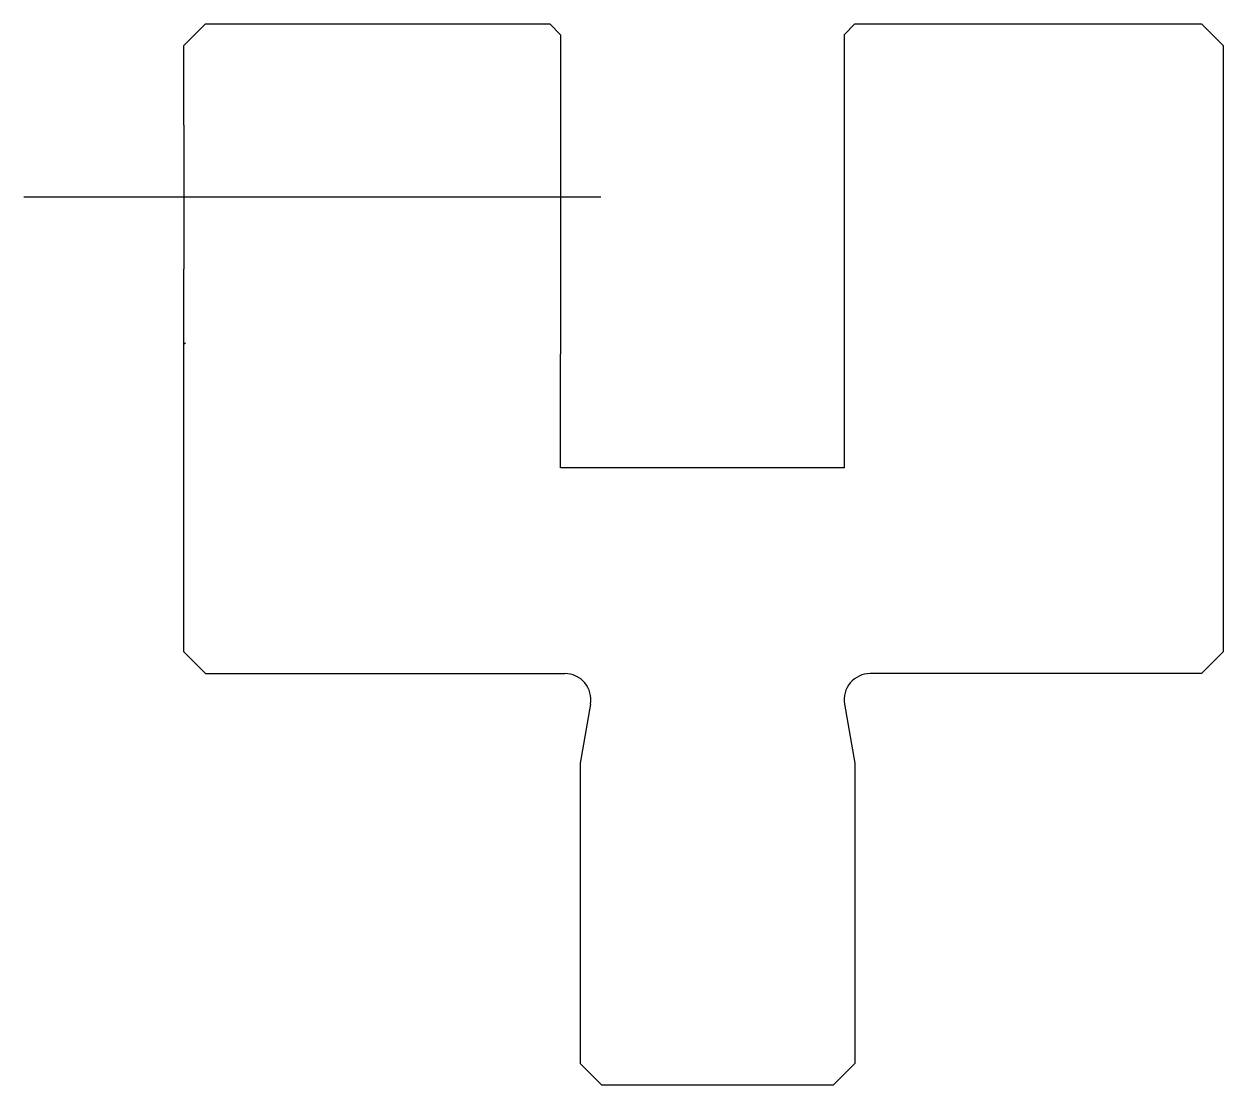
# Model space of a CAD drawing. Header units: metres. Extents: x 66.1 to 121.5, y 143.4 to 192.4.
import ezdxf

# ---------------------------------------------------------------- set-up
doc = ezdxf.new("R2010")
doc.units = ezdxf.units.M

msp = doc.modelspace()

# ---------------------------------------------------------------- linework, layer by layer
for p, q in [((74.453395, 192.39985), (73.453395, 191.39985)), ((74.453395, 192.39985), (90.353395, 192.39985)), ((90.853395, 191.89985), (90.353395, 192.39985)), ((104.453395, 192.39985), (103.953395, 191.89985)), ((104.453395, 192.39985), (120.453395, 192.39985)), ((121.453395, 191.39985), (120.453395, 192.39985)), ((90.853395, 191.89985), (90.853395, 187.72335)), ((103.953395, 191.89985), (103.953395, 171.89985)), ((73.453395, 187.72335), (73.453395, 191.39985)), ((121.453395, 191.39985), (121.453395, 163.39985)), ((73.453395, 187.72335), (73.453395, 181.07635)), ((90.853395, 187.72335), (90.853395, 181.07635)), ((92.717847, 184.39985), (66.068781, 184.39985)), ((73.453395, 177.6254), (73.453395, 181.07635)), ((90.853395, 181.07635), (90.853395, 177.146251)), ((73.453395, 177.6254), (73.536567, 177.667834)), ((73.453395, 163.39985), (73.453395, 177.6254)), ((90.853395, 171.89985), (90.853395, 177.146251)), ((103.953395, 171.89985), (90.853395, 171.89985)), ((73.453395, 163.39985), (74.453395, 162.39985)), ((120.453395, 162.39985), (121.453395, 163.39985)), ((74.453395, 162.39985), (91.053395, 162.39985)), ((120.453395, 162.39985), (105.153395, 162.39985)), ((92.235165, 160.991472), (91.753395, 158.259223)), ((103.971626, 160.991472), (104.453395, 158.259223)), ((91.753395, 158.259223), (91.753395, 144.39985)), ((104.453395, 158.259223), (104.453395, 144.39985)), ((91.753395, 144.39985), (92.753395, 143.39985)), ((103.453395, 143.39985), (104.453395, 144.39985)), ((103.453395, 143.39985), (92.753395, 143.39985))]:
    msp.add_line(p, q)
for centre, start, end in [((91.053395, 161.19985), 350, 90), ((105.153395, 161.19985), 90, 190)]:
    msp.add_arc(centre, 1.2, start, end)

doc.saveas('drawing.dxf')
